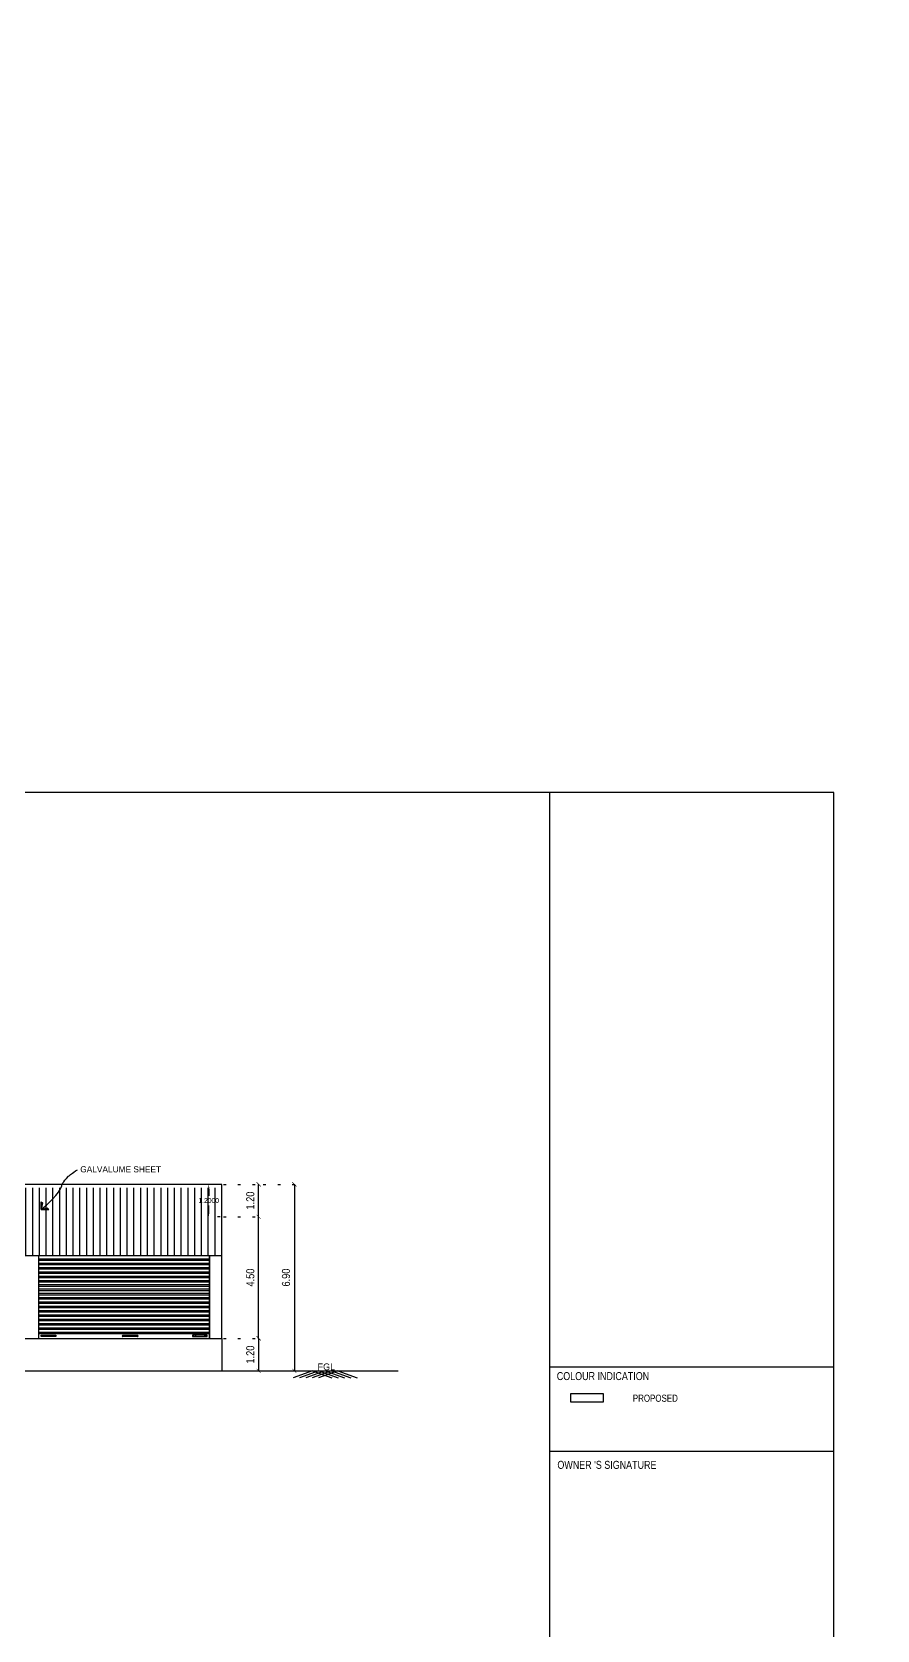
# Model space of a CAD drawing. Header units: metres. Extents: x 1422408 to 2267498, y 3894 to 80428.
# Drawn here: x 2267309.5 to 2267340.8, y 4164.7 to 4223.8 of the extents above; entities that cross this region are included whole.
import ezdxf

# ---------------------------------------------------------------- set-up
doc = ezdxf.new("R2010")
doc.units = ezdxf.units.M
doc.header["$LTSCALE"] = 3.5
doc.header["$MEASUREMENT"] = 0
doc.linetypes.add('DOT2', pattern=[0.125, 0, -0.125])
doc.layers.get('0').update_dxf_attribs({"linetype": 'CONTINUOUS'})
doc.layers.get('DEFPOINTS').update_dxf_attribs({"linetype": 'CONTINUOUS'})
for name, color, linetype in [('ar', 12, 'CONTINUOUS'), ('BLK_1_PARAPET_HT', 233, 'CONTINUOUS'), ('ED', 30, 'CONTINUOUS'), ('ELEVATION2', 67, 'CONTINUOUS'), ('GD', 12, 'CONTINUOUS'), ('METAL SHEET', 149, 'CONTINUOUS'), ('METALFRAME', 26, 'CONTINUOUS'), ('TEXT', 4, 'CONTINUOUS'), ('TITLE', 7, 'CONTINUOUS'), ('WAL', 1, 'CONTINUOUS'), ('WALL', 125, 'CONTINUOUS'), ('WIN', 8, 'CONTINUOUS')]:
    doc.layers.add(name, color=color, linetype=linetype)
doc.styles.add('A', font='arial.ttf', dxfattribs={"width": 0.9, "height": 7.5})
doc.styles.add('ID', font='GOTHIC.TTF', dxfattribs={"width": 0.85})
doc.styles.add('S2', font='GOTHIC.TTF')
doc.styles.add('USA TEXT', font='GOTHIC.TTF')
doc.dimstyles.new('1-100-ED', dxfattribs={"dimtxt": 350, "dimasz": 100, "dimexe": 0.18, "dimexo": 0.0625, "dimgap": 25, "dimtad": 1, "dimdec": 0, "dimzin": 0, "dimdsep": 46, "dimtxsty": 'USA TEXT', "dimblk": 'ARCHTICK', "dimcen": 0.1, "dimclrd": 252, "dimclre": 9, "dimclrt": 3, "dimadec": 0, "dimazin": 0, "dimtfac": 1, "dimtdec": 0, "dimtofl": 0, "dimtmove": 2, "dimatfit": 3, "dimldrblk": 'ARCHTICK', "dimfxl": 0.18, "dimtolj": 1, "dimtzin": 0, "dimarcsym": 0})
doc.dimstyles.new('1-100-ID', dxfattribs={"dimtxt": 0.3, "dimasz": 0.15, "dimexe": 0.1, "dimexo": 0.06, "dimgap": 0.15, "dimtad": 1, "dimzin": 3, "dimdsep": 46, "dimtxsty": 'ID', "dimblk": 'ARCHTICK', "dimcen": 0, "dimclrd": 252, "dimclre": 252, "dimclrt": 3, "dimadec": 0, "dimazin": 0, "dimtfac": 1, "dimtix": 1, "dimtmove": 2, "dimatfit": 3, "dimldrblk": 'OPEN90', "dimfxl": 0, "dimtolj": 1, "dimtzin": 0, "dimarcsym": 0})
doc.dimstyles.get("Standard").update_dxf_attribs({"dimtxt": 0.18, "dimasz": 0.18, "dimexe": 0.18, "dimexo": 0.0625, "dimgap": 0.09, "dimtad": 0, "dimtih": 1, "dimtoh": 1, "dimdec": 4, "dimzin": 0, "dimdsep": 46, "dimtxsty": 'Standard', "dimcen": 0.09, "dimadec": 0, "dimazin": 0, "dimtfac": 1, "dimtdec": 4, "dimtofl": 0, "dimtmove": 0, "dimatfit": 3, "dimfxl": 1, "dimtolj": 1, "dimtzin": 0, "dimarcsym": 0})

# ---------------------------------------------------------------- blocks, each defined once
blk = doc.blocks.new('*D355')
at = {"layer": 'BLK_1_PARAPET_HT', "color": 0, "linetype": 'DOT2', "lineweight": -2, "ltscale": 400, "transparency": 16777216}
for p, q in [((2267316.479, 4181.147), (2267315.877, 4181.147)), ((2267316.479, 4179.947), (2267315.877, 4179.947))]:
    blk.add_line(p, q, dxfattribs=at)
at = {"layer": 'BLK_1_PARAPET_HT', "color": 0, "lineweight": -2, "ltscale": 400, "transparency": 16777216}
for p, q in [((2267316.057, 4180.967), (2267316.057, 4180.727)), ((2267316.057, 4180.127), (2267316.057, 4180.367))]:
    blk.add_line(p, q, dxfattribs=at)
at = {"layer": 'BLK_1_PARAPET_HT', "color": 0, "ltscale": 400, "transparency": 16777216}
for points in [[(2267316.027, 4180.967), (2267316.087, 4180.967), (2267316.057, 4181.147)], [(2267316.027, 4180.127), (2267316.087, 4180.127), (2267316.057, 4179.947)]]:
    blk.add_solid(points, dxfattribs=at)
at = {"layer": 'DEFPOINTS', "color": 0, "ltscale": 400, "transparency": 16777216}
for p in [(2267316.057, 4181.147), (2267316.541, 4181.147), (2267316.541, 4179.947)]:
    blk.add_point(p, dxfattribs=at)
at = {"layer": 'BLK_1_PARAPET_HT', "color": 0, "ltscale": 400, "transparency": 16777216, "insert": (2267316.057, 4180.547), "char_height": 0.18, "attachment_point": 5}
blk.add_mtext('\\A1;1.2000', dxfattribs=at)
blk = doc.blocks.new('_ArchTick')
at = {"color": 0, "linetype": 'ByBlock', "const_width": 0.15}
blk.add_lwpolyline([(-0.5, -0.5), (0.5, 0.5)], dxfattribs=at)
blk = doc.blocks.new('*D634')
at = {"layer": 'DEFPOINTS', "color": 0, "transparency": 16777216}
for p in [(2267316.541, 4175.447), (2267316.541, 4174.247), (2267317.905, 4174.247)]:
    blk.add_point(p, dxfattribs=at)
at = {"layer": 'ED', "color": 252, "linetype": 'DOT2', "lineweight": -2, "transparency": 16777216}
for p, q in [((2267316.601, 4175.447), (2267318.005, 4175.447)), ((2267316.601, 4174.247), (2267318.005, 4174.247))]:
    blk.add_line(p, q, dxfattribs=at)
at = {"layer": 'ED', "color": 252, "lineweight": -2, "transparency": 16777216}
blk.add_line((2267317.905, 4175.447), (2267317.905, 4174.247), dxfattribs=at)
at = {"layer": 'ED', "color": 252, "lineweight": -2, "transparency": 16777216, "xscale": 0.15, "yscale": 0.15, "zscale": 0.15}
for p, rotation in [((2267317.905, 4175.447), 90), ((2267317.905, 4174.247), 270)]:
    blk.add_blockref('_ArchTick', p, dxfattribs=dict(at, rotation=rotation))
at = {"layer": 'ED', "color": 3, "transparency": 16777216, "insert": (2267317.597, 4174.847), "char_height": 0.3, "attachment_point": 5, "rotation": 90, "style": 'ID'}
blk.add_mtext('\\A1;1.20', dxfattribs=at)
blk = doc.blocks.new('_Open90')
at = {"color": 0, "linetype": 'ByBlock', "lineweight": -2}
for p, q in [((0, 0), (-1, 0)), ((-0.5, 0.5), (0, 0)), ((0, 0), (-0.5, -0.5))]:
    blk.add_line(p, q, dxfattribs=at)
blk = doc.blocks.new('*D635')
at = {"layer": 'DEFPOINTS', "color": 0, "transparency": 16777216}
for p in [(2267316.541, 4179.947), (2267317.905, 4179.947), (2267316.541, 4175.447)]:
    blk.add_point(p, dxfattribs=at)
at = {"layer": 'ED', "color": 252, "linetype": 'DOT2', "lineweight": -2, "transparency": 16777216}
for p, q in [((2267316.601, 4179.947), (2267318.005, 4179.947)), ((2267316.601, 4175.447), (2267318.005, 4175.447))]:
    blk.add_line(p, q, dxfattribs=at)
at = {"layer": 'ED', "color": 252, "lineweight": -2, "transparency": 16777216}
blk.add_line((2267317.905, 4175.447), (2267317.905, 4179.947), dxfattribs=at)
at = {"layer": 'ED', "color": 252, "lineweight": -2, "transparency": 16777216, "xscale": 0.15, "yscale": 0.15, "zscale": 0.15}
for p, rotation in [((2267317.905, 4179.947), 90), ((2267317.905, 4175.447), 270)]:
    blk.add_blockref('_ArchTick', p, dxfattribs=dict(at, rotation=rotation))
at = {"layer": 'ED', "color": 3, "transparency": 16777216, "insert": (2267317.597, 4177.697), "char_height": 0.3, "attachment_point": 5, "rotation": 90, "style": 'ID'}
blk.add_mtext('\\A1;4.50', dxfattribs=at)
blk = doc.blocks.new('*D636')
at = {"layer": 'DEFPOINTS', "color": 0, "transparency": 16777216}
for p in [(2267316.541, 4181.147), (2267317.905, 4181.147), (2267316.541, 4179.947)]:
    blk.add_point(p, dxfattribs=at)
at = {"layer": 'ED', "color": 252, "linetype": 'DOT2', "lineweight": -2, "transparency": 16777216}
for p, q in [((2267316.601, 4181.147), (2267318.005, 4181.147)), ((2267316.601, 4179.947), (2267318.005, 4179.947))]:
    blk.add_line(p, q, dxfattribs=at)
at = {"layer": 'ED', "color": 252, "lineweight": -2, "transparency": 16777216}
blk.add_line((2267317.905, 4179.947), (2267317.905, 4181.147), dxfattribs=at)
at = {"layer": 'ED', "color": 252, "lineweight": -2, "transparency": 16777216, "xscale": 0.15, "yscale": 0.15, "zscale": 0.15}
for p, rotation in [((2267317.905, 4181.147), 90), ((2267317.905, 4179.947), 270)]:
    blk.add_blockref('_ArchTick', p, dxfattribs=dict(at, rotation=rotation))
at = {"layer": 'ED', "color": 3, "transparency": 16777216, "insert": (2267317.597, 4180.547), "char_height": 0.3, "attachment_point": 5, "rotation": 90, "style": 'ID'}
blk.add_mtext('\\A1;1.20', dxfattribs=at)
blk = doc.blocks.new('ar')
at = {"layer": 'ar'}
for points in [[(-239, 355), (-350, 356), (0, 0)], [(356, 350), (245, 351), (0, 0)]]:
    blk.add_hatch(color=205, dxfattribs=at).paths.add_polyline_path(points)
at = {"layer": 'ar', "color": 205}
for p, q in [((0, 0), (-350, 356)), ((-350, 356), (-239, 355)), ((-239, 355), (0, 0)), ((245, 351), (0, 0)), ((0, 0), (356, 350)), ((356, 350), (245, 351))]:
    blk.add_line(p, q, dxfattribs=at)
blk = doc.blocks.new('*D638')
at = {"layer": 'DEFPOINTS', "color": 0, "transparency": 16777216}
for p in [(2267318.015, 4181.147), (2267318.361, 4174.247), (2267319.227, 4174.247)]:
    blk.add_point(p, dxfattribs=at)
at = {"layer": 'ED', "color": 252, "linetype": 'DOT2', "lineweight": -2, "transparency": 16777216}
for p, q in [((2267318.075, 4181.147), (2267319.327, 4181.147)), ((2267318.421, 4174.247), (2267319.327, 4174.247))]:
    blk.add_line(p, q, dxfattribs=at)
at = {"layer": 'ED', "color": 252, "lineweight": -2, "transparency": 16777216}
blk.add_line((2267319.227, 4181.147), (2267319.227, 4174.247), dxfattribs=at)
at = {"layer": 'ED', "color": 252, "lineweight": -2, "transparency": 16777216, "xscale": 0.15, "yscale": 0.15, "zscale": 0.15}
for p, rotation in [((2267319.227, 4181.147), 90), ((2267319.227, 4174.247), 270)]:
    blk.add_blockref('_ArchTick', p, dxfattribs=dict(at, rotation=rotation))
at = {"layer": 'ED', "color": 3, "transparency": 16777216, "insert": (2267318.919, 4177.697), "char_height": 0.3, "attachment_point": 5, "rotation": 90, "style": 'ID'}
blk.add_mtext('\\A1;6.90', dxfattribs=at)

msp = doc.modelspace()

# ---------------------------------------------------------------- hatches: boundary and pattern name
at = {"layer": 'ED'}
h = msp.add_hatch(dxfattribs=at)
h.set_pattern_fill('ANSI31', color=250, scale=1.277778, angle=135, style=0)
h.set_pattern_definition([(180, (2267309.76145, 4175.6769), (0, -0.1597222), [])])
h.paths.add_polyline_path([(2267316.09145, 4178.51357), (2267309.76145, 4178.51357), (2267309.76145, 4175.67691), (2267316.09145, 4175.67691)])
h = msp.add_hatch(dxfattribs=at)
h.set_pattern_fill('ANSI31', color=250, scale=1.277778, angle=135, style=0)
h.set_pattern_definition([(180, (2267309.76145, 4175.6258), (0, -0.1597222), [])])
h.paths.add_polyline_path([(2267316.09145, 4178.46246), (2267309.76145, 4178.46246), (2267309.76145, 4175.62579), (2267316.09145, 4175.62579)])
at = {"layer": 'METAL SHEET'}
h = msp.add_hatch(dxfattribs=at)
h.set_pattern_fill('ANSI31', color=250, scale=2.000001, angle=45, style=0)
h.set_pattern_definition([(90, (2210582.76777, 21238.0656), (-0.2500000972, 0), [])])
h.paths.add_polyline_path([(2267316.54145, 4181.02024), (2267305.62484, 4181.02024), (2267305.62484, 4180.65802), (2267316.54145, 4180.65802)])
h.paths.add_polyline_path([(2267280.31145, 4178.51357), (2267280.31145, 4180.65802), (2267275.91144, 4180.65802), (2267275.91144, 4178.51357)])
h.paths.add_polyline_path([(2267295.54131, 4180.65802), (2267295.54131, 4178.51357), (2267316.54145, 4178.51357), (2267316.54145, 4180.65802), (2267305.094, 4180.65802), (2267305.094, 4180.56024), (2267303.594, 4180.56024), (2267303.594, 4180.65802), (2267301.259, 4180.65802), (2267301.259, 4180.56024), (2267299.759, 4180.56024), (2267299.759, 4180.65802), (2267298.094, 4180.65802), (2267298.094, 4180.56024), (2267296.594, 4180.56024), (2267296.594, 4180.65802)])

# ---------------------------------------------------------------- linework, layer by layer
at = {"layer": 'ED', "color": 250}
for p, q in [((2267309.9568, 4175.55891), (2267309.9568, 4175.51252)), ((2267310.29028, 4175.55891), (2267310.29028, 4175.51252)), ((2267312.87587, 4175.55891), (2267313.41717, 4175.55891)), ((2267315.56262, 4175.55891), (2267315.56262, 4175.51252)), ((2267315.89611, 4175.55891), (2267315.89611, 4175.51252)), ((2267313.41717, 4175.51252), (2267312.87587, 4175.51252))]:
    msp.add_line(p, q, dxfattribs=at)
for points in [[(2267309.85667, 4175.55891), (2267310.39797, 4175.55891), (2267310.39797, 4175.51252), (2267309.85667, 4175.51252)], [(2267315.99623, 4175.55891), (2267315.45493, 4175.55891), (2267315.45493, 4175.51252), (2267315.99623, 4175.51252)]]:
    msp.add_lwpolyline(points, close=True, dxfattribs=at)
for centre in [(2267309.90647, 4175.5351), (2267310.34817, 4175.5351), (2267315.50474, 4175.5351), (2267315.94643, 4175.5351)]:
    msp.add_circle(centre, 0.00945, dxfattribs=at)
for centre, start, end in [((2267312.87587, 4175.53572), 90, 270), ((2267313.41717, 4175.53572), 270, 90)]:
    msp.add_arc(centre, 0.0232, start, end, dxfattribs=at)
at = {"layer": 'ELEVATION2'}
for p, q in [((2267316.54145, 4181.14691), (2267305.62484, 4181.14691)), ((2267316.54145, 4178.51357), (2267316.54145, 4181.14691)), ((2267295.54131, 4178.51357), (2267316.54145, 4178.51357)), ((2267309.76145, 4178.51357), (2267316.09145, 4178.51357)), ((2267309.76145, 4175.44691), (2267309.76145, 4178.51357)), ((2267316.09145, 4178.51357), (2267316.09145, 4175.44691)), ((2267316.54145, 4175.44691), (2267316.54145, 4178.51357)), ((2267309.76145, 4175.67691), (2267316.09145, 4175.67691))]:
    msp.add_line(p, q, dxfattribs=at)
at = {"layer": 'GD'}
msp.add_open_spline([(2267309.85314, 4180.22101), (2267310.05082, 4180.36984), (2267310.64106, 4180.91577), (2267310.6312, 4181.21428), (2267310.98085, 4181.55291), (2267311.20361, 4181.68812)], degree=3, knots=[0, 0, 0, 0, 670.24799794, 813.20377358, 843.26875362, 843.26875362, 843.26875362, 843.26875362], dxfattribs=at)
at = {"layer": 'METALFRAME'}
for p, q in [((2267309.76145, 4175.44691), (2267309.76145, 4178.51357)), ((2267316.09145, 4175.44691), (2267316.09145, 4178.51357))]:
    msp.add_line(p, q, dxfattribs=at)
at = {"layer": 'TITLE', "color": 6}
msp.add_line((2267328.67286, 4195.64624), (2267328.67286, 4141.10864), dxfattribs=at)
at = {"layer": 'TITLE', "color": 1}
for p, q in [((2267328.67286, 4174.38761), (2267339.20448, 4174.38761)), ((2267328.67286, 4171.27322), (2267339.20448, 4171.27322))]:
    msp.add_line(p, q, dxfattribs=at)
at = {"layer": 'TITLE', "color": 3}
msp.add_lwpolyline([(2267330.67684, 4173.0996), (2267330.67684, 4173.39267), (2267329.45621, 4173.39267), (2267329.45621, 4173.0996)], close=True, dxfattribs=at)
at = {"layer": 'WAL', "linetype": 'Continuous', "ltscale": 0.25}
msp.add_lwpolyline([(2267339.20448, 4141.10864), (2267339.20448, 4195.64624), (2267262.05941, 4195.64624), (2267262.05941, 4141.10864)], close=True, dxfattribs=at)
at = {"layer": 'WALL', "color": 2}
msp.add_line((2267269.19141, 4174.24691), (2267323.07452, 4174.24691), dxfattribs=at)
at = {"layer": 'WALL', "color": 250}
for p, q in [((2267319.90159, 4174.24691), (2267319.18534, 4173.98335)), ((2267320.13517, 4174.24691), (2267319.41892, 4173.98335)), ((2267320.36876, 4174.24691), (2267319.65251, 4173.98335)), ((2267320.60235, 4174.24691), (2267319.8861, 4173.98335)), ((2267319.90159, 4174.24691), (2267320.61784, 4173.98335)), ((2267320.83593, 4174.24691), (2267320.11968, 4173.98335)), ((2267320.13517, 4174.24691), (2267320.85142, 4173.98335)), ((2267320.36876, 4174.24691), (2267321.08501, 4173.98335)), ((2267320.60235, 4174.24691), (2267321.3186, 4173.98335)), ((2267320.83593, 4174.24691), (2267321.55218, 4173.98335))]:
    msp.add_line(p, q, dxfattribs=at)
at = {"layer": 'WIN'}
for p, q in [((2267283.01871, 4175.44691), (2267316.54145, 4175.44691)), ((2267316.54145, 4175.44691), (2267316.54145, 4174.24691))]:
    msp.add_line(p, q, dxfattribs=at)

# ---------------------------------------------------------------- block references
at = {"layer": 'ar', "xscale": 0.0005625000000734, "yscale": 0.0005625000000734, "zscale": 0.0005625000000734, "rotation": 315.562190942152}
msp.add_blockref('ar', (2267309.85314, 4180.22101), dxfattribs=at)

# ---------------------------------------------------------------- texts
at = {"layer": 'TEXT', "style": 'S2'}
msp.add_text('GALVALUME SHEET', height=0.23, dxfattribs=at).set_placement((2267311.3009, 4181.5893))
at = {"layer": 'TEXT', "color": 0, "linetype": 'Continuous', "insert": (2267320.08638, 4174.39134), "char_height": 0.25, "width": 2.6495181, "attachment_point": 4}
msp.add_mtext('{\\fCentury Gothic|b0|i0|c0|p15;FGL}', dxfattribs=at)
at = {"layer": 'TITLE', "color": 3, "style": 'A', "width": 0.8}
for s, height, p in [('COLOUR INDICATION', 0.2962019, (2267328.9437, 4173.90273)), ('PROPOSED', 0.263291, (2267331.75968, 4173.09985)), ("OWNER 'S SIGNATURE", 0.2962019, (2267328.96615, 4170.61721))]:
    msp.add_text(s, height=height, dxfattribs=at).set_placement(p)

# ---------------------------------------------------------------- dimensions: what is measured, and where the dimension line sits
at = {"layer": 'BLK_1_PARAPET_HT', "ltscale": 400}
dim = msp.add_linear_dim(base=(2267316.05691, 4181.14691), p1=(2267316.54145, 4179.94691), p2=(2267316.54145, 4181.14691), angle=90, dimstyle='Standard', override={"dimfxl": 0}, dxfattribs=at)
dim.commit()
dim.dimension.update_dxf_attribs({"geometry": '*D355', "text_midpoint": (2267316.05691, 4180.54691)})
at = {"layer": 'ED', "color": 3}
for base, p1, p2, picture, middle in [((2267317.90493, 4181.14691), (2267316.54145, 4179.94691), (2267316.54145, 4181.14691), '*D636', (2267317.59738, 4180.54691)), ((2267319.22689, 4174.24691), (2267318.01507, 4181.14691), (2267318.36099, 4174.24691), '*D638', (2267318.91935, 4177.69691)), ((2267317.90493, 4179.94691), (2267316.54145, 4175.44691), (2267316.54145, 4179.94691), '*D635', (2267317.59738, 4177.69691)), ((2267317.90493, 4174.24691), (2267316.54145, 4175.44691), (2267316.54145, 4174.24691), '*D634', (2267317.59738, 4174.84691))]:
    dim = msp.add_linear_dim(base=base, p1=p1, p2=p2, angle=90, dimstyle='1-100-ID', dxfattribs=at)
    dim.commit()
    dim.dimension.update_dxf_attribs({"geometry": picture, "text_midpoint": middle})

# ---------------------------------------------------------------- leaders
at = {"layer": 'WALL'}
for points in [[(2267113.14364, 4174.47601), (2267114.64364, 4174.47601)], [(2267112.24364, 4173.03222), (2267113.74364, 4173.03222)], [(2267197.61548, 4172.15213), (2267201.2877, 4172.15213)], [(2267197.61548, 4163.47602), (2267201.2877, 4163.47602)], [(2267071.23435, 4154.73665), (2267072.73435, 4154.73665)], [(2267197.61548, 4154.66973), (2267201.2877, 4154.66973)]]:
    msp.add_leader(points, dimstyle='1-100-ED', override={"dimtxt": 300, "dimasz": 300, "dimgap": 50, "dimtad": 0, "dimpost": ' mm'}, dxfattribs=at)

doc.saveas('drawing.dxf')
